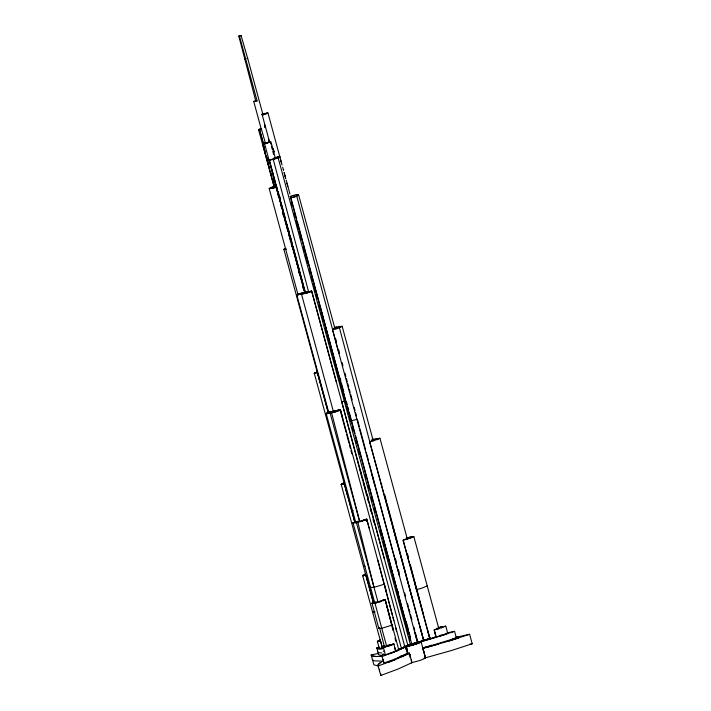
<?xml version="1.0" encoding="UTF-8"?>
<svg xmlns="http://www.w3.org/2000/svg" width="711" height="711" viewBox="0 0 711 711"><rect width="100%" height="100%" fill="white"/><g stroke="black" fill="none" stroke-linecap="round" stroke-linejoin="round"><path stroke-width="1.07" d="M275.85 187.349L276.357 187.286L274.357 187.295L262.555 143.853L265.354 142.929L261.408 129.215M283.707 169.653L283.298 169.378M435.096 632.914L435.256 633.519M406.105 539.036L407.172 538.44L379.958 438.269L369.631 441.842L423.632 640.611L425.747 640.096A6.319 0.693 -15.2 0 0 428.857 639.207L433.008 638.069A6.692 0.738 -15.2 0 0 436.021 637.145L436.056 636.478M406.914 650.467C402.008 644.042 416.602 643.286 421.152 641.944L425.525 658.03L422.458 659.515A14.549 1.6 -15.2 0 1 418.788 660.786L411.216 662.803M373.533 603.515L341.191 484.458L343.715 482.938M365.907 575.377L362.69 575.643L364.725 574.23M393.93 644.477L393.823 643.97L386.615 646.13L383.833 646.175L381.292 647.286L383.469 647.721L393.823 643.97L395.734 651.107L385.406 654.84L383.256 654.644L383.682 654.067L382.296 654.893L381.78 655.844L384.144 662.981L396.791 658.359L407.563 653.409M374.573 602.199L353.029 522.914L355.696 521.545L359.517 521.252L366.743 519.243L401.448 648.521A6.319 0.693 -15.2 0 1 399.813 649.276L398.018 649.907M383.007 659.497L383.469 660.475M382.474 648.361L379.816 648.716L379.478 648.148M393.094 628.871L391.983 624.658L391.601 625.013A6.71 0.738 -15.2 0 1 389.984 625.76L381.763 628.275L378.794 628.24L372.004 603.257L374.661 601.888M378.794 628.24L378.83 628.106A6.71 0.738 -15.2 0 1 379.443 627.697M382.998 660.741L377.808 665.105L380.838 675.45L398.062 669.042L411.989 662.661L409.412 653.169C404.959 655.746 405.546 637.563 407.394 652.271M379.425 669.211L379.55 670.704M380.714 673.957L380.838 675.45M310.645 291.314L299.473 293.661L296.789 294.905L305.748 293.367L311.667 291.101L407.847 645.339M407.892 645.259L404.186 646.93M380.172 639.838L377.337 641.375L379.274 648.485M354.798 522.309L314.262 373.248L317.382 371.613M351.669 510.445L353.207 510.605M401.066 648.432L404.826 646.734L340.436 409.749L328.838 412.176C319.621 415.899 339.582 411.482 340.436 409.749L342.675 417.97M353.029 522.914L357.9 522.416L366.76 519.217L369.151 528.131M274.784 186.913L274.17 186.966L258.6 129.784L260.946 128.584M278.863 156.544C283.929 156.998 269.691 160.41 268.127 160.268M274.144 186.824L269.185 188.513L297.927 294.31M246.939 58.498L247.721 58.506L241.073 35.55L238.78 36.012L255.684 100.678L257.08 100.9L239.483 36.119L238.78 36.012M261.319 129.366L253.747 101.495L255.684 100.678M377.55 641.029L377.577 641.553L380.652 641.224L380.669 641.731M372.004 603.257L374.981 603.292L385.193 599.675L398.747 649.658L395.734 651.107M381.896 655.409L382.936 654.307M394.765 647.552L395.583 651.258M363.65 565.992L363.445 566.178A6.452 0.711 -15.2 0 0 363.943 566.418A6.319 0.693 -15.2 0 0 365.107 566.312M378.128 664.465L379.861 662.83M420.868 642.211L413.42 645.019L406.105 646.797L406.843 646.726M372.813 611.709L372.751 612.091A6.71 0.738 -15.2 0 0 374.279 612.011L375.07 611.878M417.499 642.335L332.481 329.708L334.854 328.295L298.611 194.903L296.132 196.378L290.577 197.951L411.767 643.979L406.639 645.659M362.734 575.51L363.214 575.11M328.402 413.215L283.893 249.392L285.955 248.37M320.137 382.509L317.55 372.973L328.233 412.309M341.209 484.324L341.769 483.898M290.577 197.951L291.279 197.107M262.555 143.764L262.972 143.569L264.083 147.737L262.954 143.569M381.292 647.286L381.825 646.903M271.175 188.362L269.745 188.495L276.046 187.322M297.34 294.523L296.789 294.905L328.669 412.247M326.171 413.42L326.749 413.02M369.782 441.807L373.088 440.162L342.151 326.278L338.632 328.002L332.481 329.708M273.3 187.384L272.055 188.219L274.366 187.02M353.065 522.781L353.651 522.381M372.049 603.124L372.662 602.724M314.351 373.106L315.106 372.635M269.185 188.513L274.108 186.442M275.379 187.393L272.944 188.06L274.713 187.02M382.358 656.386L397.351 650.796L408.612 645.108L406.097 645.641M282.071 165.05L267.958 112.969L262.981 114.871L261.959 114.622M279.716 156.491L274.064 158.562M258.884 129.438L259.586 129.055M297.633 195.658L296.745 196.129L339.014 353.483M432.892 637.625L433.355 637.376M409.412 653.169L395.485 659.55L378.261 665.958M278.908 157.664L279.974 157.104M269.896 159.957L275.708 157.993M418.397 641.926L411.225 644.104L432.555 638.389L454.578 631.341L456.364 637.936L423.267 648.085M284.107 249.223L285.173 248.708M431.461 638.274L429.808 638.896L403.048 540.271L413.838 536.601L438.687 628.08L434.288 629.955L436.225 637.074M427.231 585.9L422.627 587.855A6.701 0.738 -15.2 0 1 418.557 589.055L416.442 589.57L414.38 581.26M439.896 635.545L440.624 635.19M406.097 539.036L403.226 540.227L430.013 638.816M425.036 640.069L426.245 639.473L414.904 643.179M340.729 327.131L339.405 327.709L370.395 444.108M383.193 600.786L384.429 600.253M364.779 520.319L366.032 519.785M338.489 410.834L339.76 410.291M241.073 35.55L239.483 36.119M444.828 626.524L445.77 626.124L447.708 633.243L436.047 637.118L434.11 629.999L444.828 626.524L438.58 627.422M406.932 646.023L408.167 645.499M418.85 643.135L420.085 642.62M309.729 292.194L311.018 291.643M391.708 645.099L393.014 644.548M425.925 640.024L424.112 640.78L432.306 638.256M427.746 639.26L430.466 638.123M376.661 439.816L378.208 439.185M357.34 419.143L350.63 421.09L349.465 416.824L350.345 420.023M410.087 538.245L411.642 537.623M272.944 188.06L274.615 187.393M265.647 114.009L266.732 113.582M270.749 187.686L272.304 187.073M388.659 662.252L395.485 659.55L394.641 659.221M262.555 143.853L264.599 143.844L270.944 141.818L275.361 158.171M390.028 653.702L394.827 651.72M381.3 484.253L381.878 484.031M441.14 627.973L442.917 627.298M424.351 640.353L417.428 642.353L414.549 631.484M424.316 640.318L419.428 642.051M425.214 639.989L430.351 638.123L427.275 639.127M401.982 647.837L406.976 645.935M436.021 637.145L436.874 636.843M422.343 648.459L431.657 645.144M422.707 648.441L448.988 641.002L469.633 634.274L472.22 643.766L451.565 650.485L424.974 657.942M268.794 142.627L270.038 142.191M277.965 156.855L273.495 158.411L278.454 156.811M342.96 483.284L344.408 482.787M409.767 644.904L411.616 644.255M415.402 644.379L417.25 643.739M404.719 654.538L408.167 653.373M403.43 647.597L405.768 646.823M422.601 648.023L426.609 646.699M258.6 129.784L261.293 129.206M387.824 646.406L390.001 645.704M290.159 196.387L295.261 195.036L298.611 194.903M448.988 641.002L458.444 638.051M261.621 129.224L259.248 129.864M379.239 602.066L381.496 601.373M400.275 656.28L408.043 653.889L402.008 656.742L397.582 657.613M340.436 409.749L328.793 412.193M341.191 484.458L344.524 484.075M360.646 521.652L362.974 520.95M262.981 114.871L264.403 114.444M293.216 197.294L295.269 196.68M379.807 641.375L380.572 641.144M437.283 629.199L439.336 628.586M398.844 649.312L403.999 647.757L398.258 650.058M335.663 328.926L337.716 328.313M413.598 643.624L415.58 643.028M411.447 645.615L413.42 645.019M372.804 441.051L374.857 440.447M395.68 650.609L396.925 650.245M406.221 539.48L408.283 538.867M334.366 412.122L336.676 411.447M307.436 291.99L305.135 292.612L286.657 223.352M398.755 649.107L399.991 648.752M244.397 59.102L245.073 58.915M257.08 100.9L253.747 101.495M265.514 143.595L267.283 143.098M341.733 402.026L345.653 400.666L297.278 221.281M426.2 647.597L438.216 644.193M261.666 114.178L267.958 112.969M264.119 143.151L270.358 142.022M269.211 160.144L305.259 293.376M305.943 292.408L304.477 292.71M305.748 293.367L307.961 292.763M275.939 187.402L276.997 187.126M311.622 291.181L305.375 292.594M370.786 587.082A6.452 0.711 -15.2 0 0 370.715 587.482L373.986 587.277L380.501 585.429A6.452 0.711 -15.2 0 0 382.296 584.798A6.319 0.693 -15.2 0 0 383.931 584.042L384.278 583.695L386.668 592.61M373.897 602.19L377.932 601.799L385.175 599.711L391.832 624.827M374.013 439.14L371.906 439.674L379.958 438.269M336.818 326.944L334.721 327.478L342.151 326.278M292.23 195.765L294.336 195.232M383.042 646.37L383.833 646.175L383.887 646.832L383.691 646.121M354.913 521.847L355.589 521.581M328.029 412.478L331.735 411.562M406.425 537.88L413.838 536.601M298.638 293.972L302.522 293.021M272.162 159.584L274.428 159.033M417.41 642.531L418.983 642.149M408.043 646.495L409.607 646.112M440.251 635.607L443.309 634.87M444.331 634.621L446.739 634.043L439.442 636.256M457.688 636.878L455.715 637.358L469.633 634.274M304.566 292.763L299.047 293.821M396.774 541.195L393.076 527.589M375.026 486.013L372.075 475.161M380.198 648.699L382.234 648.228M447.201 632.897L454.578 631.341M382.465 648.903L378.332 648.77L376.741 648.032L379.416 647.108M378.27 665.878L373.906 664.874L371.133 654.964L378.528 653.418M263.861 113.609L265.203 113.325M300.442 294.594L303.028 294.052M329.149 413.367L331.61 412.851L359.642 521.216M366.76 519.217L363.996 519.803L366.627 519.385M355.562 522.905L357.9 522.416L373.986 587.277M384.322 599.862L382.562 600.235L385.042 599.844M374.226 603.346L376.448 602.884M387.299 645.339L391.317 644.495M392.152 644.317L393.823 643.97M382.865 647.721L384.989 647.268M452.774 638.665L456.364 637.936M410.229 654.538L409.029 654.769M469.527 644.326L472.22 643.766M264.981 127.571L265.638 127.447M440.518 627.004L442.491 626.631M434.368 637.189L436.394 636.816M267.265 142.493L270.038 141.987M317.613 372.964L314.262 373.248M343.68 484.333L344.559 484.173L354.958 522.443M365.187 575.501L366.049 575.35L373.604 603.168M423.996 658.093L424.547 657.995M381.505 644.806L382.1 646.566M286.293 249.277L283.893 249.392M308.618 291.741L311.578 291.252M409.412 537.205L411.189 536.921M337.547 410.345L340.338 409.892M375.959 438.731L377.728 438.447M268.714 160.215L270.224 159.984M393.085 644.228L393.654 644.139M444.668 626.284L445.77 626.124M446.606 633.403L447.708 633.243M338.667 326.562L340.231 326.358M303.704 292.772L305.01 292.639L269.38 160.135M436.91 628.275L437.798 628.177M266.429 113.12L267.496 112.996M297.171 295.029L298.487 294.887M432.981 637.58L436.501 637.216M420.174 641.917L420.921 641.846M396.409 650.867L397.351 650.796M295.963 194.93L297.109 194.841M371.133 654.964C373.808 657.613 378.741 655.986 382.207 656.253M396.96 658.288L398.729 658.182M380.181 656.386L382.083 656.289M406.283 537.685L406.968 537.649L407.172 538.44L406.505 538.476M262.794 143.578L265.416 153.221M372.351 440.162L373.088 440.162M326.411 413.598L327.442 413.571M381.469 661.123L373.986 660.812L372.431 659.71M362.868 575.714L363.739 575.706M341.36 484.547L342.204 484.547M314.395 373.337L315.222 373.346M283.973 249.49L284.782 249.499M377.577 641.553L378.376 641.571M383.273 651.258L383.833 651.276M381.896 653.009L378.59 652.671L377.843 651.783M290.292 196.52L290.95 196.583M353.198 523.003L354.051 523.038M333.886 328.224L334.854 328.295M372.182 603.328L372.964 603.39M262.652 143.915L263.141 143.969M381.212 655.462L378.528 654.627L376.732 647.694M372.697 656.066L375.692 656.395M377.479 648.592L379.425 648.876M381.327 647.525L381.843 647.668M384.144 662.981L383.576 662.43M422.894 648.468L425.525 658.03L424.876 655.942M422.858 648.459L424.076 652.778M268.562 139.267L269.14 141.391M369.773 441.807L423.774 640.575M282.658 167.192L283.573 170.444M286.178 180.025L289.937 193.979M284.809 175.253L285.68 178.452L284.116 172.551L284.915 175.741M291.199 202.342L292.07 205.541M294.096 213.016L294.967 216.215M296.123 220.481L298.442 229.022M299.02 231.155L299.891 234.354M300.477 236.487L301.34 239.687M303.375 247.161L304.823 252.494M305.401 254.627L306.272 257.826M306.85 259.959L307.721 263.168M309.747 270.633L310.618 273.833M311.782 278.099L312.653 281.307M313.231 283.44L314.102 286.64M314.68 288.773L315.551 291.972M316.128 294.105L316.999 297.314M319.026 304.779L320.474 310.112M321.061 312.253L321.923 315.453M322.51 317.586L323.381 320.785M325.407 328.251L326.856 333.592M327.433 335.725L328.304 338.925M328.882 341.058L329.753 344.257M330.331 346.399L331.202 349.599M331.788 351.732L332.65 354.931M333.815 359.197L336.134 367.738M336.712 369.871L337.583 373.071M338.16 375.204L339.031 378.403M341.058 385.877L342.506 391.21M343.093 393.343L343.964 396.551M344.542 398.684L345.413 401.884M347.439 409.349L348.31 412.549M352.372 427.489L353.234 430.697M355.847 440.296L356.718 443.495M358.744 450.97L359.615 454.169M365.125 474.441L365.996 477.641M368.022 485.115L368.893 488.315M371.506 497.922L372.368 501.122M374.404 508.587L375.275 511.787M380.776 532.068L381.647 535.267M383.682 542.733L384.544 545.932M385.709 550.207L386.58 553.407M387.157 555.54L388.028 558.739M390.055 566.214L390.926 569.413M393.539 579.012L394.409 582.22M396.436 589.686L397.307 592.885M399.333 600.36L400.204 603.559M401.36 607.825L402.23 611.025M402.817 613.158L403.679 616.366M405.714 623.831L406.585 627.031M409.189 636.638L410.06 639.838M278.188 157.975L410.407 644.601M247.721 58.506L262.866 114.222M262.243 115.066L269.62 142.218M268.474 139.214L269.042 141.329M264.599 143.844L305.037 292.834M266.981 158.322L266.11 155.149L266.963 158.402M272.473 178.443L273.344 181.616M265.994 155.371L269.78 169.298M270.367 171.44L271.815 176.799M272.402 178.941L274.73 187.517M301.571 294.407L333.406 411.58M330.162 413.224L359.517 521.252M356.469 522.798L377.932 601.799M326.18 413.544L355.767 522.425M374.981 603.292L386.615 646.13M383.469 647.721L385.406 654.84M380.892 642.113L381.38 643.899M362.69 575.643L382.189 647.339M398.044 591.401L398.622 593.534M406.123 621.307L408.434 629.848M409.012 631.981L410.46 637.323M340.018 377.994L340.889 381.203M341.467 383.336L343.777 391.877M280.587 159.699L281.449 162.908M286.942 183.225L287.804 186.433M360.059 469.242L361.792 475.623M362.37 477.756L384.278 558.606M311.667 291.101L336.17 381.531M264.679 149.932L265.532 153.105M267.54 160.526L268.403 163.708M270.98 173.244L271.833 176.417M272.411 178.541L274.126 184.896M395.485 558.846L396.356 562.046M398.364 569.529L399.226 572.728M404.692 593.027L405.554 596.227M407.572 603.71L408.434 606.91M409.012 609.051L409.874 612.251M410.451 614.393L411.891 619.734M413.9 627.209L414.762 630.417M415.34 632.55L416.202 635.75M416.779 637.891L417.641 641.091M335.761 339.04L336.623 342.24M338.64 349.723L339.502 352.923M342.089 362.539L342.951 365.738M344.968 373.222L345.83 376.421M346.408 378.554L347.27 381.763M347.848 383.896L348.71 387.104M349.279 389.237L350.141 392.445M350.719 394.578L352.158 399.92M354.176 407.394L355.038 410.603M355.607 412.736L356.478 415.944M357.624 420.219L359.348 426.636M359.926 428.777L365.676 450.187M366.254 452.329L368.556 460.888M369.125 463.03L399.609 576.497M346.373 401.493L347.235 404.701M347.812 406.843L348.674 410.051M349.252 412.184L355.02 433.586M355.598 435.727L408.949 633.643M290.932 197.747L296.7 219.139M367.471 495.025L368.049 497.167M270.278 142.04L270.829 144.084M271.38 146.128L272.206 149.194M272.757 151.239L273.575 154.305M276.303 187.295L304.699 292.683M276.01 187.322L277.157 191.579M277.725 193.712L278.588 196.903M280.596 204.35L281.458 207.55M282.605 211.807L284.32 218.197M284.898 220.321L286.329 225.645M286.897 227.778L287.759 230.968M288.906 235.225L290.621 241.616M291.199 243.74L292.061 246.939M298.362 270.358L299.224 273.548M302.664 286.32L303.526 289.519M282.649 212.9L283.511 216.1M384.722 494.714L386.429 501.122M386.997 503.255L412.869 600.431M380.847 530.193L404.408 618.552M404.977 620.685L407.243 629.199M407.812 631.332L408.665 634.523M409.234 636.656L410.087 639.847M320.252 307.179L341.831 388.09M342.4 390.215L344.666 398.729M345.235 400.862L346.088 404.052M346.657 406.185L347.51 409.376M348.07 411.509L348.923 414.7M273.237 159.326L308.645 291.928M279.636 196.307L280.49 199.515M288.799 230.533L289.653 233.741M290.23 235.874L291.945 242.291M293.092 246.566L293.954 249.774M294.523 251.916L305.401 292.55M278.125 191.383L278.979 194.583M279.547 196.716L280.401 199.907M280.969 202.04L283.245 210.563M283.813 212.696L285.52 219.086M341.787 402.008L362.494 479.783M363.063 481.925L365.338 490.483M365.907 492.625L366.76 495.834M367.329 497.976L368.191 501.184M370.182 508.676L371.035 511.884M373.026 519.377L373.888 522.594M340.107 409.847L346.097 432.35M346.666 434.492L348.941 443.06M349.519 445.202L350.372 448.419M350.941 450.561L351.794 453.778M377.834 560.081L392.392 615.433M392.952 617.557L393.787 620.756M395.751 628.204L396.587 631.404M366.112 519.448L366.663 521.545M407.527 553.931L408.372 557.148M410.336 564.65L423.552 615.024M420.077 626.969L423.632 640.611M344.559 484.173L347.483 495.398M385.424 600.626L393.085 630.621M395.005 638.123L395.823 641.331M379.745 628.364L384.278 646.21M427.773 630.55L429.835 638.86M366.049 575.35L367.56 581.474M406.416 646.779L407.954 653.382M410.194 657.719L409.296 653.196M411.216 659.826L411.758 662.714M381.62 644.788L381.638 645.295M265.354 127.607L264.474 124.514L265.354 127.607M274.046 151.87L273.211 148.803L274.037 151.87M263.381 143.533L259.657 129.829L263.363 143.533"/></g></svg>
